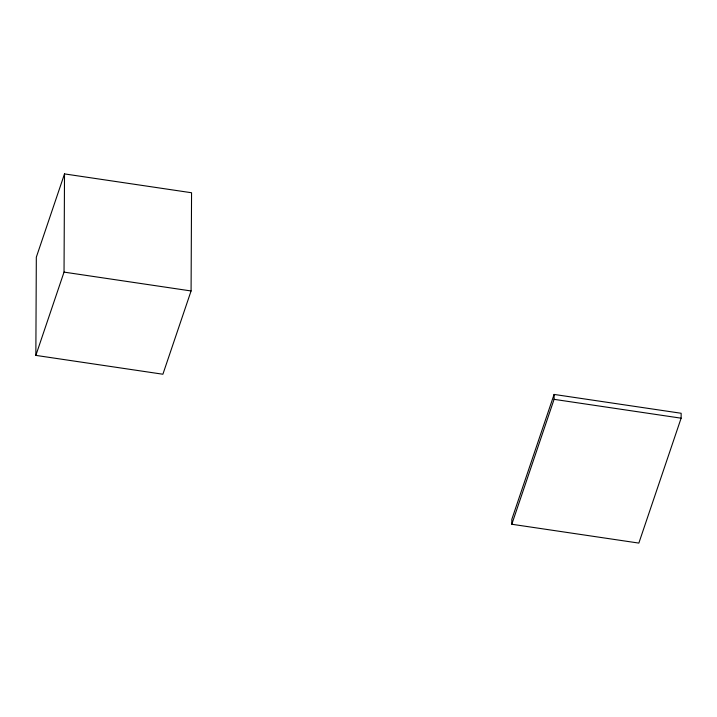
<?xml version="1.0" encoding="UTF-8"?>
<svg xmlns="http://www.w3.org/2000/svg" width="717" height="717" viewBox="0 0 717 717"><rect width="100%" height="100%" fill="white"/><g stroke="black" fill="none" stroke-linecap="round" stroke-linejoin="round"><path stroke-width="1.08" d="M35.85 355.39L36.325 257.179L64.512 173.908L191.556 192.748L191.081 290.959L162.893 374.229L35.85 355.39L64.037 272.11L64.512 173.908M511.804 524.252L511.821 519.341L554.107 394.431L681.15 413.27L681.123 418.181L638.847 543.092L511.804 524.252L554.08 399.342L554.107 394.431M64.037 272.11L191.081 290.959M554.08 399.342L681.123 418.181"/></g></svg>
